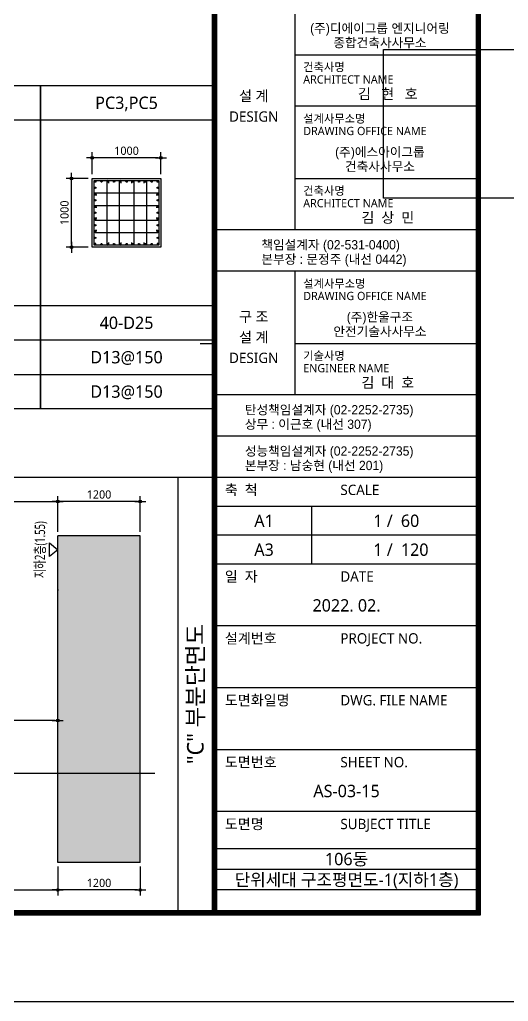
# Model space of a CAD drawing. Header units: millimetres. Extents: x 350420 to 672135, y -312840 to -44390.
# Drawn here: x 550825 to 557934, y -80030 to -65750 of the extents above; entities that cross this region are included whole.
import ezdxf
from ezdxf.enums import TextEntityAlignment as Align

# ---------------------------------------------------------------- set-up
doc = ezdxf.new("R2010")
doc.units = ezdxf.units.MM
doc.header["$LTSCALE"] = 65
doc.linetypes.add('CEN', pattern=[62, 60, -1, 0, -1])
doc.linetypes.add('FORM_고양장항A-1BL-S-성능$0$HID', pattern=[2.3, 1.5, -0.8])
doc.layers.get('Defpoints').update_dxf_attribs({"color": 145})
for name, color, linetype in [('253', 253, 'Continuous'), ('BAR', 2, 'Continuous'), ('BARR', 1, 'Continuous'), ('CEN', 1, 'CEN'), ('DIM', 7, 'Continuous'), ('ELE', 7, 'Continuous'), ('FORM_고양장항A-1BL-S-성능$0$FORM', 7, 'Continuous'), ('FORM_고양장항A-1BL-S-성능$0$FTEXT', 3, 'Continuous'), ('FORM_고양장항A-1BL-S-성능$0$시흥장현 A-9BL(건축폼)$0$FORM TEXT', 7, 'Continuous'), ('HOOP', 2, 'Continuous'), ('LEADER', 7, 'Continuous'), ('SEC', 2, 'Continuous')]:
    doc.layers.add(name, color=color, linetype=linetype)
doc.layers.add('FORM_고양장항A-1BL-S-성능$0$DEFPOINT', color=144, linetype='Continuous', plot=False)
doc.layers.add('TEXT', color=3, linetype='Continuous', lineweight=9)
doc.styles.add('FORM_고양장항A-1BL-S-성능$0$맑은고딕', font='malgun.ttf')
doc.styles.add('FORM_고양장항A-1BL-S-성능$0$시흥장현 A-9BL(건축폼)$0$FORM-의정부고산(건축)$0$돋움', font='Dotum.ttf')
doc.styles.add('맑은고딕', font='malgun.ttf')
doc.dimstyles.new('DIM_40', dxfattribs={"dimscale": 40, "dimtxt": 3, "dimasz": 1, "dimexe": 2, "dimexo": 1.5, "dimgap": 1, "dimtad": 1, "dimdec": 0, "dimzin": 0, "dimdsep": 46, "dimtxsty": '맑은고딕', "dimblk1": 'DIMDOT', "dimblk2": 'DIMDOT', "dimsah": 1, "dimcen": 0.09, "dimdle": 2, "dimclrd": 7, "dimclre": 7, "dimclrt": 6, "dimadec": 0, "dimazin": 0, "dimtfac": 1, "dimtdec": 0, "dimtix": 1, "dimtmove": 2, "dimatfit": 3, "dimldrblk": 'DIMDOT', "dimfxl": 0, "dimtolj": 1, "dimtzin": 0, "dimarcsym": 0})
picture_1 = doc.add_image_def('image1.jpg', size_in_pixel=(2126, 2126))

# ---------------------------------------------------------------- blocks, each defined once
blk = doc.blocks.new('DIMDOT')
at = {"layer": 'DIM', "linetype": 'Continuous'}
blk.add_line((-2, 0), (2, 0), dxfattribs=at)
for radius in [0.5, 0.25]:
    blk.add_circle((0, 0), radius, dxfattribs=at)
blk = doc.blocks.new('*D979')
at = {"layer": 'Defpoints', "color": 0, "transparency": 16777216}
for p in [(551580, -68060), (551880, -68060), (551880, -69060)]:
    blk.add_point(p, dxfattribs=at)
at = {"layer": 'DIM', "color": 7, "lineweight": -2, "transparency": 16777216}
for p, q in [((551820, -68060), (551500, -68060)), ((551580, -69020), (551580, -68100)), ((551820, -69060), (551500, -69060))]:
    blk.add_line(p, q, dxfattribs=at)
at = {"layer": 'DIM', "color": 7, "lineweight": -2, "transparency": 16777216, "xscale": 40, "yscale": 40, "zscale": 40}
for p, rotation in [((551580, -68060), 90), ((551580, -69060), 270)]:
    blk.add_blockref('DIMDOT', p, dxfattribs=dict(at, rotation=rotation))
at = {"layer": 'DIM', "color": 6, "transparency": 16777216, "insert": (551478, -68560), "char_height": 120, "attachment_point": 5, "rotation": 90, "style": '맑은고딕'}
blk.add_mtext('\\A1;1000', dxfattribs=at)
blk = doc.blocks.new('*D980')
at = {"layer": 'Defpoints', "color": 0, "transparency": 16777216}
for p in [(551880, -67760), (551880, -68060), (552880, -68060)]:
    blk.add_point(p, dxfattribs=at)
at = {"layer": 'DIM', "color": 7, "lineweight": -2, "transparency": 16777216}
for p, q in [((551880, -68000), (551880, -67680)), ((552880, -68000), (552880, -67680)), ((552840, -67760), (551920, -67760))]:
    blk.add_line(p, q, dxfattribs=at)
at = {"layer": 'DIM', "color": 7, "lineweight": -2, "transparency": 16777216, "xscale": 40, "yscale": 40, "zscale": 40, "rotation": 180}
blk.add_blockref('DIMDOT', (551880, -67760), dxfattribs=at)
at = {"layer": 'DIM', "color": 7, "lineweight": -2, "transparency": 16777216, "xscale": 40, "yscale": 40, "zscale": 40}
blk.add_blockref('DIMDOT', (552880, -67760), dxfattribs=at)
at = {"layer": 'DIM', "color": 6, "transparency": 16777216, "insert": (552380, -67658), "char_height": 120, "attachment_point": 5, "style": '맑은고딕'}
blk.add_mtext('\\A1;1000', dxfattribs=at)
blk = doc.blocks.new('BAR')
at = {"layer": 'BARR'}
h = blk.add_hatch(color=256, dxfattribs=at)
edge = h.paths.add_edge_path()
edge.add_arc((0, 0), 15, 0, 360)
blk.add_circle((0, 0), 15, dxfattribs=at)
blk = doc.blocks.new('FORM_고양장항A-1BL-S-성능')
at = {"layer": 'FORM_고양장항A-1BL-S-성능$0$DEFPOINT', "color": 1}
blk.add_line((753, 159.5), (756, 159.5), dxfattribs=at)
at = {"layer": 'FORM_고양장항A-1BL-S-성능$0$DEFPOINT', "linetype": 'FORM_고양장항A-1BL-S-성능$0$HID'}
for p, q in [((820, 37), (757, 37)), ((820, 32), (757, 32)), ((820, 27), (757, 27))]:
    blk.add_line(p, q, dxfattribs=at)
at = {"layer": 'FORM_고양장항A-1BL-S-성능$0$DEFPOINT'}
blk.add_lwpolyline([(0, 594), (0, 0), (841, 0), (841, 594), (0, 594)], dxfattribs=at)
at = {"layer": 'FORM_고양장항A-1BL-S-성능$0$FORM'}
for p, q in [((776, 247), (776, 187)), ((776, 229.5), (820, 229.5)), ((820, 217), (776, 217)), ((776, 199.5), (820, 199.5)), ((820, 187), (757, 187)), ((820, 177), (757, 177)), ((776, 177), (776, 147)), ((776, 159.5), (820, 159.5)), ((820, 147), (757, 147)), ((820, 137), (757, 137)), ((820, 127), (757, 127)), ((820, 127), (757, 127)), ((820, 120), (757, 120)), ((780, 120), (780, 106)), ((820, 113), (757, 113)), ((820, 106), (757, 106)), ((820, 91), (757, 91)), ((820, 76), (757, 76)), ((820, 61), (757, 61)), ((820, 46), (757, 46))]:
    blk.add_line(p, q, dxfattribs=at)
for points in [[(25, 573), (25, 21), (757, 21), (757, 573)], [(26, 572), (26, 22), (756, 22), (756, 572)], [(757, 572), (757, 22), (820, 22), (820, 572)]]:
    blk.add_lwpolyline(points, close=True, dxfattribs=at)
at = {"layer": 'FORM_고양장항A-1BL-S-성능$0$FORM', "const_width": 1}
blk.add_lwpolyline([(25.5, 572.5), (25.5, 21.5), (756.5, 21.5), (756.5, 572.5)], close=True, dxfattribs=at)
blk.add_lwpolyline([(757, 21.5), (820.5, 21.5), (820.5, 572.5), (757, 572.5)], dxfattribs=at)
at = {"layer": 'FORM_고양장항A-1BL-S-성능$0$FORM'}
blk.add_lwpolyline([(757, 21), (821, 21), (821, 573), (757, 573)], dxfattribs=at)
at = {"layer": 'FORM_고양장항A-1BL-S-성능$0$FTEXT', "style": 'FORM_고양장항A-1BL-S-성능$0$맑은고딕'}
for s, height, p in [('건축사명', 2, (778, 226.5)), ('ARCHITECT NAME', 2, (778, 223.5)), ('설계사무소명', 2, (778, 214)), ('DRAWING OFFICE NAME', 2, (778, 211)), ('건축사명', 2, (778, 196.5)), ('ARCHITECT NAME', 2, (778, 193.5)), ('설계사무소명', 2, (778, 174)), ('DRAWING OFFICE NAME', 2, (778, 171)), ('기술사명', 2, (778, 156.5)), ('ENGINEER NAME', 2, (778, 153.5)), ('축  척', 2.5, (759, 124)), ('SCALE', 2.5, (787, 124)), ('1 /', 3, (795, 116.5)), ('1 /', 3, (795, 109.5)), ('일  자', 2.5, (759, 103)), ('DATE', 2.5, (787, 103)), ('설계번호', 2.5, (759, 88)), ('PROJECT NO.', 2.5, (787, 88)), ('도면화일명', 2.5, (759, 73)), ('DWG. FILE NAME', 2.5, (787, 73)), ('도면번호', 2.5, (759, 58)), ('SHEET NO.', 2.5, (787, 58)), ('도면명', 2.5, (759, 43)), ('SUBJECT TITLE', 2.5, (787, 43))]:
    blk.add_text(s, height=height, dxfattribs=at).set_placement(p, align=Align.MIDDLE_LEFT)
for s, height, p in [('김   현   호', 2.5, (798.5, 220)), ('설 계', 2.5, (766, 219.5)), ('DESIGN', 2.5, (766, 214.5)), ('김  상  민', 2.5, (798.5, 190)), ('구 조', 2.5, (766, 166)), ('설 계', 2.5, (766, 161)), ('DESIGN', 2.5, (766, 156)), ('김  대  호', 2.5, (798.5, 150)), ('A1', 3, (768.5, 116.5)), ('A3', 3, (768.5, 109.5)), ('2022. 02.', 3, (788.5, 96))]:
    blk.add_text(s, height=height, dxfattribs=at).set_placement(p, align=Align.MIDDLE_CENTER)
at = {"layer": 'FORM_고양장항A-1BL-S-성능$0$시흥장현 A-9BL(건축폼)$0$FORM TEXT', "color": 3, "style": 'FORM_고양장항A-1BL-S-성능$0$시흥장현 A-9BL(건축폼)$0$FORM-의정부고산(건축)$0$돋움'}
for s, p in [('(주)디에이그룹 엔지니어링', (796.59, 235.91)), ('종합건축사사무소', (796.59, 232.41)), ('(주)에스아이그룹', (796.59, 205.91)), ('건축사사무소', (796.59, 202.41)), ('(주)한울구조', (796.59, 165.91)), ('안전기술사사무소', (796.59, 162.41))]:
    blk.add_text(s, height=2.25, dxfattribs=at).set_placement(p, align=Align.MIDDLE_CENTER)
for s, p in [('책임설계자 (02-531-0400)', (767.85, 182.29)), ('본부장 : 문정주 (내선 0442)', (767.85, 178.79)), ('탄성책임설계자 (02-2252-2735)', (763.85, 142.29)), ('상무 : 이근호 (내선 307)', (763.85, 138.79)), ('성능책임설계자 (02-2252-2735)', (763.85, 132.29)), ('본부장 : 남숭현 (내선 201)', (763.85, 128.79))]:
    blk.add_text(s, height=2.25, dxfattribs=at).set_placement(p)
at = {"color": 7, "true_color": 0xffffff}
image = blk.add_image(picture_1, insert=(797.45, 194.73), size_in_units=(36, 36), dxfattribs=at)
image.dxf.flags = 7
blk = doc.blocks.new('*D1178')
at = {"layer": 'Defpoints', "color": 0, "transparency": 16777216}
for p in [(551380, -72760), (547780, -73260), (551380, -73260)]:
    blk.add_point(p, dxfattribs=at)
at = {"layer": 'DIM', "color": 7, "lineweight": -2, "transparency": 16777216}
for p, q in [((547780, -73200), (547780, -72680)), ((551380, -73200), (551380, -72680)), ((547820, -72760), (551340, -72760))]:
    blk.add_line(p, q, dxfattribs=at)
at = {"layer": 'DIM', "color": 7, "lineweight": -2, "transparency": 16777216, "xscale": 40, "yscale": 40, "zscale": 40, "rotation": 180}
blk.add_blockref('DIMDOT', (547780, -72760), dxfattribs=at)
at = {"layer": 'DIM', "color": 7, "lineweight": -2, "transparency": 16777216, "xscale": 40, "yscale": 40, "zscale": 40}
blk.add_blockref('DIMDOT', (551380, -72760), dxfattribs=at)
at = {"layer": 'DIM', "color": 6, "transparency": 16777216, "insert": (549580, -72658), "char_height": 120, "attachment_point": 5, "style": '맑은고딕'}
blk.add_mtext('\\A1;3600', dxfattribs=at)
blk = doc.blocks.new('*D1181')
at = {"layer": 'Defpoints', "color": 0, "transparency": 16777216}
for p in [(551380, -72760), (551380, -73260), (552580, -73260)]:
    blk.add_point(p, dxfattribs=at)
at = {"layer": 'DIM', "color": 7, "lineweight": -2, "transparency": 16777216}
for p, q in [((551380, -73200), (551380, -72680)), ((552580, -73200), (552580, -72680)), ((552540, -72760), (551420, -72760))]:
    blk.add_line(p, q, dxfattribs=at)
at = {"layer": 'DIM', "color": 7, "lineweight": -2, "transparency": 16777216, "xscale": 40, "yscale": 40, "zscale": 40, "rotation": 180}
blk.add_blockref('DIMDOT', (551380, -72760), dxfattribs=at)
at = {"layer": 'DIM', "color": 7, "lineweight": -2, "transparency": 16777216, "xscale": 40, "yscale": 40, "zscale": 40}
blk.add_blockref('DIMDOT', (552580, -72760), dxfattribs=at)
at = {"layer": 'DIM', "color": 6, "transparency": 16777216, "insert": (551980, -72658), "char_height": 120, "attachment_point": 5, "style": '맑은고딕'}
blk.add_mtext('\\A1;1200', dxfattribs=at)
blk = doc.blocks.new('*D1188')
at = {"layer": 'Defpoints', "color": 0, "transparency": 16777216}
for p in [(548380, -75945), (548380, -76295), (551380, -76295)]:
    blk.add_point(p, dxfattribs=at)
at = {"layer": 'DIM', "color": 7, "lineweight": -2, "transparency": 16777216}
for p, q in [((548380, -76235), (548380, -75865)), ((551340, -75945), (548420, -75945)), ((551380, -76235), (551380, -75865))]:
    blk.add_line(p, q, dxfattribs=at)
at = {"layer": 'DIM', "color": 7, "lineweight": -2, "transparency": 16777216, "xscale": 40, "yscale": 40, "zscale": 40, "rotation": 180}
blk.add_blockref('DIMDOT', (548380, -75945), dxfattribs=at)
at = {"layer": 'DIM', "color": 7, "lineweight": -2, "transparency": 16777216, "xscale": 40, "yscale": 40, "zscale": 40}
blk.add_blockref('DIMDOT', (551380, -75945), dxfattribs=at)
at = {"layer": 'DIM', "color": 6, "transparency": 16777216, "insert": (549880, -75843), "char_height": 120, "attachment_point": 5, "style": '맑은고딕'}
blk.add_mtext('\\A1;3000', dxfattribs=at)
blk = doc.blocks.new('*D530')
at = {"layer": 'Defpoints', "color": 0, "transparency": 16777216}
for p in [(547780, -78010), (551380, -78010), (551380, -78410)]:
    blk.add_point(p, dxfattribs=at)
at = {"layer": 'DIM', "color": 7, "lineweight": -2, "transparency": 16777216}
for p, q in [((547780, -78070), (547780, -78490)), ((551380, -78070), (551380, -78490)), ((547820, -78410), (551340, -78410))]:
    blk.add_line(p, q, dxfattribs=at)
at = {"layer": 'DIM', "color": 7, "lineweight": -2, "transparency": 16777216, "xscale": 40, "yscale": 40, "zscale": 40, "rotation": 180}
blk.add_blockref('DIMDOT', (547780, -78410), dxfattribs=at)
at = {"layer": 'DIM', "color": 7, "lineweight": -2, "transparency": 16777216, "xscale": 40, "yscale": 40, "zscale": 40}
blk.add_blockref('DIMDOT', (551380, -78410), dxfattribs=at)
at = {"layer": 'DIM', "color": 6, "transparency": 16777216, "insert": (549580, -78308), "char_height": 120, "attachment_point": 5, "style": '맑은고딕'}
blk.add_mtext('\\A1;3600', dxfattribs=at)
blk = doc.blocks.new('*D532')
at = {"layer": 'Defpoints', "color": 0, "transparency": 16777216}
for p in [(551380, -78010), (552580, -78010), (551380, -78410)]:
    blk.add_point(p, dxfattribs=at)
at = {"layer": 'DIM', "color": 7, "lineweight": -2, "transparency": 16777216}
for p, q in [((551380, -78070), (551380, -78490)), ((552580, -78070), (552580, -78490)), ((552540, -78410), (551420, -78410))]:
    blk.add_line(p, q, dxfattribs=at)
at = {"layer": 'DIM', "color": 7, "lineweight": -2, "transparency": 16777216, "xscale": 40, "yscale": 40, "zscale": 40, "rotation": 180}
blk.add_blockref('DIMDOT', (551380, -78410), dxfattribs=at)
at = {"layer": 'DIM', "color": 7, "lineweight": -2, "transparency": 16777216, "xscale": 40, "yscale": 40, "zscale": 40}
blk.add_blockref('DIMDOT', (552580, -78410), dxfattribs=at)
at = {"layer": 'DIM', "color": 6, "transparency": 16777216, "insert": (551980, -78308), "char_height": 120, "attachment_point": 5, "style": '맑은고딕'}
blk.add_mtext('\\A1;1200', dxfattribs=at)

msp = doc.modelspace()

# ---------------------------------------------------------------- hatches: boundary and pattern name
at = {"layer": '253'}
h = msp.add_hatch(color=256, dxfattribs=at)
h.dxf.hatch_style = 1
h.paths.add_polyline_path([(551380, -78010), (551380, -73260), (552580, -73260), (552580, -78010)])

# ---------------------------------------------------------------- linework, layer by layer
for p, q in [((552580, -73260), (551380, -73260)), ((552580, -78010), (551380, -78010))]:
    msp.add_line(p, q, dxfattribs=at)
at = {"layer": 'BAR'}
msp.add_lwpolyline([(552850, -69030), (551910, -69030), (551910, -68090), (552850, -68090)], close=True, dxfattribs=at)
at = {"layer": 'CEN'}
for p, q in [((551380, -78010), (551380, -73260)), ((540830, -76710), (552795, -76710))]:
    msp.add_line(p, q, dxfattribs=at)
at = {"layer": 'ELE'}
msp.add_lwpolyline([(551880, -69060), (551880, -68060), (552880, -68060), (552880, -69060)], close=True, dxfattribs=at)
at = {"layer": 'HOOP'}
for points in [[(552122, -68130), (552122, -68105, 1), (552092, -68105), (552092, -69015, 1), (552122, -69015), (552122, -68990)], [(552304, -68130), (552304, -68105, 1), (552274, -68105), (552274, -69015, 1), (552304, -69015), (552304, -68990)], [(552456, -68130), (552456, -68105, -1), (552486, -68105), (552486, -69015, -1), (552456, -69015), (552456, -68990)], [(552638, -68130), (552638, -68105, -1), (552668, -68105), (552668, -69015, -1), (552638, -69015), (552638, -68990)], [(551950, -68302), (551925, -68302, -1), (551925, -68272), (552835, -68272, -1), (552835, -68302), (552810, -68302)], [(551950, -68484), (551925, -68484, -1), (551925, -68454), (552835, -68454, -1), (552835, -68484), (552810, -68484)], [(551950, -68636), (551925, -68636, 1), (551925, -68666), (552835, -68666, 1), (552835, -68636), (552810, -68636)], [(551950, -68818), (551925, -68818, 1), (551925, -68848), (552835, -68848, 1), (552835, -68818), (552810, -68818)]]:
    msp.add_lwpolyline(points, format="xyb", dxfattribs=at)
at = {"layer": 'LEADER'}
for p, q in [((548630, -67210), (551130, -67210)), ((551130, -67210), (553630, -67210)), ((548630, -69910), (551130, -69910)), ((551130, -69910), (553630, -69910)), ((548630, -70410), (551130, -70410)), ((551130, -70410), (553630, -70410)), ((548630, -70910), (551130, -70910)), ((551130, -70910), (553630, -70910))]:
    msp.add_line(p, q, dxfattribs=at)
at = {"layer": 'LEADER', "color": 7}
msp.add_line((553130, -78710), (553130, -72410), dxfattribs=at)
at = {"layer": 'LEADER'}
for points in [[(551130, -66710), (551130, -71410), (548630, -71410), (548630, -66710), (551130, -66710)], [(553630, -66710), (553630, -71410), (551130, -71410), (551130, -66710), (553630, -66710)]]:
    msp.add_lwpolyline(points, dxfattribs=at)
at = {"layer": 'LEADER', "color": 7}
msp.add_lwpolyline([(553630, -72410), (540130, -72410), (540130, -78710), (553630, -78710)], close=True, dxfattribs=at)
at = {"layer": 'LEADER'}
msp.add_lwpolyline([(551260, -73360), (551380, -73460), (551260, -73560)], close=True, dxfattribs=at)
at = {"layer": 'SEC'}
for p, q in [((551380, -78010), (551380, -73260)), ((552580, -78010), (552580, -73260))]:
    msp.add_line(p, q, dxfattribs=at)

# ---------------------------------------------------------------- block references
at = {"xscale": 60, "yscale": 60, "zscale": 60}
msp.add_blockref('FORM_고양장항A-1BL-S-성능', (508270, -80030), dxfattribs=at)
at = {"layer": 'BAR', "xscale": 0.6666666666666666, "yscale": 0.6666666666666666, "zscale": 0.6666666666666666, "rotation": 180}
for p in [(551925, -68105), (552016, -68105), (552107, -68105), (552198, -68105), (552289, -68105), (552380, -68105), (552471, -68105), (552562, -68105), (552653, -68105), (552744, -68105), (552835, -68105), (551925, -68196), (552835, -68196), (551925, -68287), (551925, -68378), (552835, -68287), (552835, -68378), (551925, -68469), (552835, -68469), (551925, -68560), (551925, -68651), (552835, -68560), (552835, -68651), (551925, -68742), (551925, -68833), (552835, -68742), (552835, -68833), (551925, -68924), (552835, -68924), (552016, -69015), (552107, -69015), (552198, -69015), (552289, -69015), (552380, -69015), (552471, -69015), (552562, -69015), (552653, -69015), (552744, -69015)]:
    msp.add_blockref('BAR', p, dxfattribs=at)
at = {"layer": 'BAR', "xscale": -0.6666666666666666, "yscale": 0.6666666666666666, "zscale": 0.6666666666666666}
for p in [(551925, -69015), (552835, -69015)]:
    msp.add_blockref('BAR', p, dxfattribs=at)

# ---------------------------------------------------------------- texts
at = {"layer": 'TEXT', "style": '맑은고딕'}
for s, p in [('PC3,PC5', (552380, -66960)), ('40-D25', (552380, -70160)), ('D13@150', (552380, -70660)), ('D13@150', (552380, -71160)), ('AS-03-15', (555580, -76970)), ('106동', (555580, -77960)), ('단위세대 구조평면도-1(지하1층)', (555580, -78260))]:
    msp.add_text(s, height=180, dxfattribs=at).set_placement(p, align=Align.MIDDLE_CENTER)
for s, p in [('60', (556370, -73040)), ('120', (556370, -73460))]:
    msp.add_text(s, height=180, dxfattribs=at).set_placement(p, align=Align.MIDDLE_LEFT)
at = {"layer": 'TEXT', "style": '맑은고딕', "width": 0.7}
msp.add_text('지하2층(1.55)', height=150, rotation=90, dxfattribs=at).set_placement((551120, -73460), align=Align.MIDDLE_CENTER)
at = {"layer": 'TEXT', "style": '맑은고딕'}
msp.add_text('"C" 부분단면도', height=240, rotation=90, dxfattribs=at).set_placement((553380, -75560), align=Align.MIDDLE_CENTER)

# ---------------------------------------------------------------- dimensions: what is measured, and where the dimension line sits
at = {"layer": 'DIM'}
for base, p1, p2, picture, middle in [((551880, -67760), (552880, -68060), (551880, -68060), '*D980', (552380, -67657.6)), ((551380, -72760), (547780, -73260), (551380, -73260), '*D1178', (549580, -72658)), ((551380, -78410), (547780, -78010), (551380, -78010), '*D530', (549580, -78308))]:
    dim = msp.add_linear_dim(base=base, p1=p1, p2=p2, dimstyle='DIM_40', dxfattribs=at)
    dim.commit()
    dim.dimension.update_dxf_attribs({"geometry": picture, "text_midpoint": middle})
for base, p1, p2, angle, picture, middle in [((551580, -68060), (551880, -69060), (551880, -68060), 270, '*D979', (551477.6, -68560)), ((551380, -72760), (552580, -73260), (551380, -73260), 180, '*D1181', (551980, -72657.6)), ((548380, -75945), (551380, -76295), (548380, -76295), 180, '*D1188', (549880, -75843)), ((551380, -78410), (552580, -78010), (551380, -78010), 180, '*D532', (551980, -78307.6))]:
    dim = msp.add_linear_dim(base=base, p1=p1, p2=p2, angle=angle, dimstyle='DIM_40', dxfattribs=at)
    dim.commit()
    dim.dimension.update_dxf_attribs({"geometry": picture, "text_midpoint": middle})

doc.saveas('drawing.dxf')
